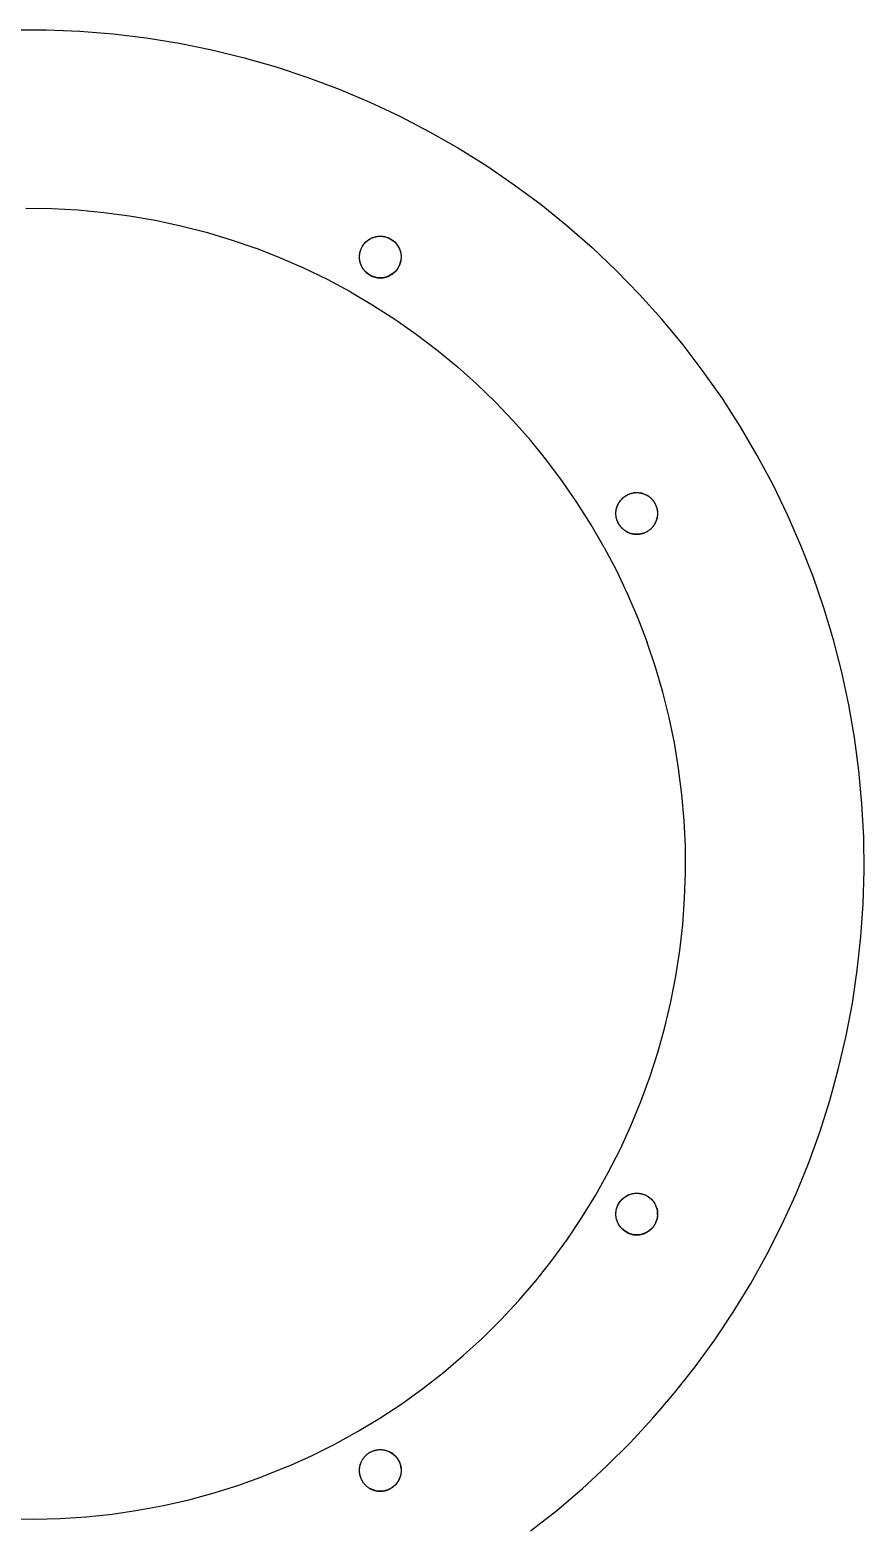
# Model space of a CAD drawing. Header units: millimetres. Extents: x -65 to 188, y -225 to 38.
# Drawn here: x 0 to 50, y -149.6 to -60 of the extents above; entities that cross this region are included whole.
import ezdxf

# ---------------------------------------------------------------- set-up
doc = ezdxf.new("R2010")
doc.units = ezdxf.units.MM
doc.layers.add('FRONT_XZ', color=7, linetype='Continuous')

msp = doc.modelspace()

# ---------------------------------------------------------------- linework, layer by layer
for centre in [(21, -73.627), (36.373, -89), (36.373, -131), (21, -146.373)]:
    msp.add_circle(centre, 1.25)
at = {"layer": 'FRONT_XZ'}
for p, q in [((-0.999, -60.01), (0.999, -60.01)), ((0.999, -60.01), (2.996, -60.09)), ((2.996, -60.09), (4.988, -60.249)), ((4.988, -60.249), (6.972, -60.488)), ((6.972, -60.488), (8.945, -60.807)), ((8.945, -60.807), (10.903, -61.203)), ((10.903, -61.203), (12.844, -61.678)), ((12.844, -61.678), (14.765, -62.23)), ((14.765, -62.23), (16.662, -62.858)), ((16.662, -62.858), (18.533, -63.561)), ((18.533, -63.561), (20.373, -64.339)), ((20.373, -64.339), (22.182, -65.19)), ((22.182, -65.19), (23.955, -66.112)), ((23.955, -66.112), (25.689, -67.104)), ((25.689, -67.104), (27.383, -68.165)), ((27.383, -68.165), (29.032, -69.292)), ((29.032, -69.292), (30.636, -70.485)), ((-0.251, -70.701), (1.312, -70.722)), ((1.312, -70.722), (2.873, -70.805)), ((2.873, -70.805), (4.428, -70.95)), ((30.636, -70.485), (32.19, -71.741)), ((4.428, -70.95), (5.977, -71.157)), ((5.977, -71.157), (7.517, -71.426)), ((7.517, -71.426), (9.045, -71.755)), ((9.045, -71.755), (10.558, -72.145)), ((10.558, -72.145), (12.055, -72.594)), ((12.055, -72.594), (13.532, -73.103)), ((20.237, -72.637), (20.277, -72.607)), ((20.277, -72.607), (20.319, -72.579)), ((20.319, -72.579), (20.361, -72.553)), ((20.361, -72.553), (20.404, -72.528)), ((20.404, -72.528), (20.448, -72.505)), ((20.448, -72.505), (20.493, -72.484)), ((20.493, -72.484), (20.539, -72.465)), ((20.539, -72.465), (20.585, -72.448)), ((20.585, -72.448), (20.633, -72.432)), ((20.633, -72.432), (20.68, -72.418)), ((20.68, -72.418), (20.729, -72.407)), ((20.729, -72.407), (20.778, -72.397)), ((20.778, -72.397), (20.827, -72.389)), ((20.827, -72.389), (20.876, -72.383)), ((20.876, -72.383), (20.925, -72.379)), ((20.925, -72.379), (20.975, -72.377)), ((20.975, -72.377), (21.025, -72.377)), ((21.025, -72.377), (21.075, -72.379)), ((21.075, -72.379), (21.124, -72.383)), ((21.124, -72.383), (21.173, -72.389)), ((21.173, -72.389), (21.222, -72.397)), ((21.222, -72.397), (21.271, -72.407)), ((21.271, -72.407), (21.32, -72.418)), ((21.32, -72.418), (21.367, -72.432)), ((21.367, -72.432), (21.415, -72.448)), ((21.415, -72.448), (21.461, -72.465)), ((21.461, -72.465), (21.507, -72.484)), ((21.507, -72.484), (21.552, -72.505)), ((21.552, -72.505), (21.596, -72.528)), ((21.596, -72.528), (21.639, -72.553)), ((21.639, -72.553), (21.681, -72.579)), ((21.681, -72.579), (21.723, -72.607)), ((21.723, -72.607), (21.763, -72.637)), ((32.19, -71.741), (33.694, -73.058)), ((14.988, -73.67), (13.532, -73.103)), ((19.754, -73.528), (19.759, -73.478)), ((19.759, -73.478), (19.766, -73.429)), ((19.766, -73.429), (19.775, -73.38)), ((19.775, -73.38), (19.785, -73.332)), ((19.785, -73.332), (19.798, -73.283)), ((19.798, -73.283), (19.813, -73.236)), ((19.813, -73.236), (19.829, -73.189)), ((19.829, -73.189), (19.848, -73.143)), ((19.848, -73.143), (19.868, -73.097)), ((19.868, -73.097), (19.89, -73.053)), ((19.89, -73.053), (19.913, -73.009)), ((19.913, -73.009), (19.939, -72.966)), ((19.939, -72.966), (19.966, -72.925)), ((19.966, -72.925), (19.995, -72.884)), ((19.995, -72.884), (20.025, -72.845)), ((20.025, -72.845), (20.057, -72.807)), ((20.057, -72.807), (20.09, -72.77)), ((20.09, -72.77), (20.125, -72.734)), ((20.125, -72.734), (20.161, -72.7)), ((20.161, -72.7), (20.199, -72.668)), ((20.199, -72.668), (20.237, -72.637)), ((21.763, -72.637), (21.801, -72.668)), ((21.801, -72.668), (21.839, -72.7)), ((21.839, -72.7), (21.875, -72.734)), ((21.875, -72.734), (21.91, -72.77)), ((21.91, -72.77), (21.943, -72.807)), ((21.943, -72.807), (21.975, -72.845)), ((21.975, -72.845), (22.005, -72.884)), ((22.005, -72.884), (22.034, -72.925)), ((22.034, -72.925), (22.061, -72.966)), ((22.061, -72.966), (22.087, -73.009)), ((22.087, -73.009), (22.11, -73.053)), ((22.11, -73.053), (22.132, -73.097)), ((22.132, -73.097), (22.152, -73.143)), ((22.152, -73.143), (22.171, -73.189)), ((22.171, -73.189), (22.187, -73.236)), ((22.187, -73.236), (22.202, -73.283)), ((22.202, -73.283), (22.215, -73.332)), ((22.215, -73.332), (22.225, -73.38)), ((22.225, -73.38), (22.234, -73.429)), ((22.234, -73.429), (22.241, -73.478)), ((22.241, -73.478), (22.246, -73.528)), ((33.694, -73.058), (35.143, -74.433)), ((16.421, -74.295), (14.988, -73.67)), ((17.827, -74.976), (16.421, -74.295)), ((19.75, -73.627), (19.751, -73.577)), ((19.751, -73.677), (19.75, -73.627)), ((19.751, -73.577), (19.754, -73.528)), ((19.754, -73.726), (19.751, -73.677)), ((19.759, -73.776), (19.754, -73.726)), ((19.766, -73.825), (19.759, -73.776)), ((19.775, -73.874), (19.766, -73.825)), ((19.785, -73.922), (19.775, -73.874)), ((19.798, -73.97), (19.785, -73.922)), ((19.813, -74.018), (19.798, -73.97)), ((19.829, -74.065), (19.813, -74.018)), ((19.848, -74.111), (19.829, -74.065)), ((19.868, -74.156), (19.848, -74.111)), ((19.89, -74.201), (19.868, -74.156)), ((19.913, -74.245), (19.89, -74.201)), ((19.939, -74.287), (19.913, -74.245)), ((19.966, -74.329), (19.939, -74.287)), ((19.995, -74.37), (19.966, -74.329)), ((20.025, -74.409), (19.995, -74.37)), ((21.975, -74.409), (22.005, -74.37)), ((22.005, -74.37), (22.034, -74.329)), ((22.034, -74.329), (22.061, -74.287)), ((22.061, -74.287), (22.087, -74.245)), ((22.087, -74.245), (22.11, -74.201)), ((22.11, -74.201), (22.132, -74.156)), ((22.132, -74.156), (22.152, -74.111)), ((22.152, -74.111), (22.171, -74.065)), ((22.171, -74.065), (22.187, -74.018)), ((22.187, -74.018), (22.202, -73.97)), ((22.202, -73.97), (22.215, -73.922)), ((22.215, -73.922), (22.225, -73.874)), ((22.225, -73.874), (22.234, -73.825)), ((22.241, -73.776), (22.234, -73.825)), ((22.246, -73.726), (22.241, -73.776)), ((22.246, -73.528), (22.249, -73.577)), ((22.249, -73.677), (22.246, -73.726)), ((22.249, -73.577), (22.25, -73.627)), ((22.25, -73.627), (22.249, -73.677)), ((19.206, -75.713), (17.827, -74.976)), ((20.057, -74.447), (20.025, -74.409)), ((20.09, -74.484), (20.057, -74.447)), ((20.09, -74.484), (20.125, -74.52)), ((20.125, -74.52), (20.161, -74.554)), ((20.161, -74.554), (20.199, -74.586)), ((20.199, -74.586), (20.237, -74.617)), ((20.237, -74.617), (20.277, -74.647)), ((20.277, -74.647), (20.319, -74.675)), ((20.319, -74.675), (20.361, -74.701)), ((20.361, -74.701), (20.404, -74.726)), ((20.404, -74.726), (20.448, -74.748)), ((20.448, -74.748), (20.493, -74.77)), ((20.493, -74.77), (20.539, -74.789)), ((20.539, -74.789), (20.585, -74.806)), ((20.585, -74.806), (20.633, -74.822)), ((20.633, -74.822), (20.68, -74.835)), ((20.68, -74.835), (20.729, -74.847)), ((20.729, -74.847), (20.778, -74.857)), ((20.778, -74.857), (20.827, -74.865)), ((20.827, -74.865), (20.876, -74.871)), ((20.876, -74.871), (20.925, -74.875)), ((20.925, -74.875), (20.975, -74.877)), ((20.975, -74.877), (21.025, -74.877)), ((21.025, -74.877), (21.075, -74.875)), ((21.075, -74.875), (21.124, -74.871)), ((21.124, -74.871), (21.173, -74.865)), ((21.173, -74.865), (21.222, -74.857)), ((21.222, -74.857), (21.271, -74.847)), ((21.271, -74.847), (21.32, -74.835)), ((21.32, -74.835), (21.367, -74.822)), ((21.367, -74.822), (21.415, -74.806)), ((21.415, -74.806), (21.461, -74.789)), ((21.461, -74.789), (21.507, -74.77)), ((21.507, -74.77), (21.552, -74.748)), ((21.552, -74.748), (21.596, -74.726)), ((21.596, -74.726), (21.639, -74.701)), ((21.639, -74.701), (21.681, -74.675)), ((21.681, -74.675), (21.723, -74.647)), ((21.723, -74.647), (21.763, -74.617)), ((21.763, -74.617), (21.801, -74.586)), ((21.801, -74.586), (21.839, -74.554)), ((21.839, -74.554), (21.875, -74.52)), ((21.875, -74.52), (21.91, -74.484)), ((21.91, -74.484), (21.943, -74.447)), ((21.943, -74.447), (21.975, -74.409)), ((36.536, -75.866), (35.143, -74.433)), ((19.206, -75.713), (20.554, -76.503)), ((37.871, -77.353), (36.536, -75.866)), ((20.554, -76.503), (21.869, -77.347)), ((21.869, -77.347), (23.15, -78.242)), ((39.145, -78.893), (37.871, -77.353)), ((23.15, -78.242), (24.394, -79.188)), ((24.394, -79.188), (25.6, -80.182)), ((40.357, -80.482), (39.145, -78.893)), ((25.6, -80.182), (26.765, -81.223)), ((41.504, -82.118), (40.357, -80.482)), ((26.765, -81.223), (27.888, -82.31)), ((28.967, -83.441), (27.888, -82.31)), ((42.585, -83.799), (41.504, -82.118)), ((30, -84.613), (28.967, -83.441)), ((43.598, -85.521), (42.585, -83.799)), ((30.986, -85.826), (30, -84.613)), ((31.922, -87.077), (30.986, -85.826)), ((44.541, -87.283), (43.598, -85.521)), ((32.808, -88.364), (31.922, -87.077)), ((35.866, -87.857), (35.912, -87.838)), ((35.912, -87.838), (35.959, -87.821)), ((35.959, -87.821), (36.006, -87.805)), ((36.006, -87.805), (36.054, -87.792)), ((36.054, -87.792), (36.102, -87.78)), ((36.102, -87.78), (36.151, -87.77)), ((36.151, -87.77), (36.2, -87.762)), ((36.249, -87.756), (36.2, -87.762)), ((36.299, -87.752), (36.249, -87.756)), ((36.299, -87.752), (36.348, -87.75)), ((36.348, -87.75), (36.398, -87.75)), ((36.398, -87.75), (36.448, -87.752)), ((36.448, -87.752), (36.497, -87.756)), ((36.497, -87.756), (36.546, -87.762)), ((36.546, -87.762), (36.596, -87.77)), ((36.644, -87.78), (36.596, -87.77)), ((36.693, -87.792), (36.644, -87.78)), ((36.693, -87.792), (36.74, -87.805)), ((36.74, -87.805), (36.788, -87.821)), ((36.788, -87.821), (36.834, -87.838)), ((36.834, -87.838), (36.88, -87.857)), ((45.413, -89.081), (44.541, -87.283)), ((33.642, -89.686), (32.808, -88.364)), ((35.148, -88.753), (35.158, -88.705)), ((35.158, -88.705), (35.171, -88.657)), ((35.171, -88.657), (35.186, -88.609)), ((35.186, -88.609), (35.202, -88.562)), ((35.202, -88.562), (35.221, -88.516)), ((35.221, -88.516), (35.241, -88.47)), ((35.241, -88.47), (35.263, -88.426)), ((35.263, -88.426), (35.286, -88.382)), ((35.286, -88.382), (35.312, -88.339)), ((35.312, -88.339), (35.339, -88.298)), ((35.339, -88.298), (35.368, -88.257)), ((35.368, -88.257), (35.398, -88.218)), ((35.398, -88.218), (35.43, -88.18)), ((35.43, -88.18), (35.463, -88.143)), ((35.463, -88.143), (35.498, -88.107)), ((35.498, -88.107), (35.534, -88.073)), ((35.534, -88.073), (35.572, -88.041)), ((35.572, -88.041), (35.61, -88.01)), ((35.61, -88.01), (35.65, -87.98)), ((35.65, -87.98), (35.692, -87.952)), ((35.692, -87.952), (35.734, -87.926)), ((35.734, -87.926), (35.777, -87.901)), ((35.777, -87.901), (35.821, -87.878)), ((35.821, -87.878), (35.866, -87.857)), ((36.88, -87.857), (36.925, -87.878)), ((36.925, -87.878), (36.969, -87.901)), ((36.969, -87.901), (37.012, -87.926)), ((37.055, -87.952), (37.012, -87.926)), ((37.096, -87.98), (37.055, -87.952)), ((37.096, -87.98), (37.136, -88.01)), ((37.136, -88.01), (37.174, -88.041)), ((37.174, -88.041), (37.212, -88.073)), ((37.212, -88.073), (37.248, -88.107)), ((37.248, -88.107), (37.283, -88.143)), ((37.283, -88.143), (37.316, -88.18)), ((37.316, -88.18), (37.348, -88.218)), ((37.348, -88.218), (37.378, -88.257)), ((37.407, -88.298), (37.378, -88.257)), ((37.434, -88.339), (37.407, -88.298)), ((37.434, -88.339), (37.46, -88.382)), ((37.46, -88.382), (37.483, -88.426)), ((37.483, -88.426), (37.505, -88.47)), ((37.505, -88.47), (37.526, -88.516)), ((37.526, -88.516), (37.544, -88.562)), ((37.544, -88.562), (37.56, -88.609)), ((37.575, -88.657), (37.56, -88.609)), ((37.588, -88.705), (37.575, -88.657)), ((37.598, -88.753), (37.588, -88.705)), ((35.123, -89), (35.124, -88.95)), ((35.124, -89.05), (35.123, -89)), ((35.124, -88.95), (35.127, -88.901)), ((35.127, -89.099), (35.124, -89.05)), ((35.127, -88.901), (35.132, -88.851)), ((35.132, -89.149), (35.127, -89.099)), ((35.132, -88.851), (35.139, -88.802)), ((35.139, -89.198), (35.132, -89.149)), ((35.139, -88.802), (35.148, -88.753)), ((35.148, -89.247), (35.139, -89.198)), ((35.158, -89.295), (35.148, -89.247)), ((35.171, -89.343), (35.158, -89.295)), ((35.186, -89.391), (35.171, -89.343)), ((35.202, -89.438), (35.186, -89.391)), ((35.221, -89.484), (35.202, -89.438)), ((35.241, -89.53), (35.221, -89.484)), ((35.263, -89.574), (35.241, -89.53)), ((35.286, -89.618), (35.263, -89.574)), ((35.312, -89.661), (35.286, -89.618)), ((37.46, -89.618), (37.434, -89.661)), ((37.46, -89.618), (37.483, -89.574)), ((37.483, -89.574), (37.505, -89.53)), ((37.526, -89.484), (37.505, -89.53)), ((37.544, -89.438), (37.526, -89.484)), ((37.56, -89.391), (37.544, -89.438)), ((37.575, -89.343), (37.56, -89.391)), ((37.588, -89.295), (37.575, -89.343)), ((37.598, -89.247), (37.588, -89.295)), ((37.607, -88.802), (37.598, -88.753)), ((37.598, -89.247), (37.607, -89.198)), ((37.607, -88.802), (37.614, -88.851)), ((37.607, -89.198), (37.614, -89.149)), ((37.614, -88.851), (37.619, -88.901)), ((37.619, -89.099), (37.614, -89.149)), ((37.619, -88.901), (37.622, -88.95)), ((37.622, -89.05), (37.619, -89.099)), ((37.622, -88.95), (37.623, -89)), ((37.623, -89), (37.622, -89.05)), ((46.213, -90.912), (45.413, -89.081)), ((34.424, -91.039), (33.642, -89.686)), ((35.339, -89.702), (35.312, -89.661)), ((35.368, -89.743), (35.339, -89.702)), ((35.398, -89.782), (35.368, -89.743)), ((35.43, -89.82), (35.398, -89.782)), ((35.463, -89.857), (35.43, -89.82)), ((35.463, -89.857), (35.498, -89.893)), ((35.498, -89.893), (35.534, -89.927)), ((35.534, -89.927), (35.572, -89.959)), ((35.572, -89.959), (35.61, -89.99)), ((35.61, -89.99), (35.65, -90.02)), ((35.65, -90.02), (35.692, -90.048)), ((35.692, -90.048), (35.734, -90.074)), ((35.734, -90.074), (35.777, -90.099)), ((35.777, -90.099), (35.821, -90.122)), ((35.821, -90.122), (35.866, -90.143)), ((35.866, -90.143), (35.912, -90.162)), ((35.912, -90.162), (35.959, -90.179)), ((35.959, -90.179), (36.006, -90.195)), ((36.006, -90.195), (36.054, -90.208)), ((36.054, -90.208), (36.102, -90.22)), ((36.102, -90.22), (36.151, -90.23)), ((36.151, -90.23), (36.2, -90.238)), ((36.2, -90.238), (36.249, -90.244)), ((36.249, -90.244), (36.299, -90.248)), ((36.299, -90.248), (36.348, -90.25)), ((36.348, -90.25), (36.398, -90.25)), ((36.398, -90.25), (36.448, -90.248)), ((36.448, -90.248), (36.497, -90.244)), ((36.497, -90.244), (36.546, -90.238)), ((36.546, -90.238), (36.596, -90.23)), ((36.596, -90.23), (36.644, -90.22)), ((36.644, -90.22), (36.693, -90.208)), ((36.693, -90.208), (36.74, -90.195)), ((36.74, -90.195), (36.788, -90.179)), ((36.788, -90.179), (36.834, -90.162)), ((36.834, -90.162), (36.88, -90.143)), ((36.88, -90.143), (36.925, -90.122)), ((36.925, -90.122), (36.969, -90.099)), ((36.969, -90.099), (37.012, -90.074)), ((37.012, -90.074), (37.055, -90.048)), ((37.055, -90.048), (37.096, -90.02)), ((37.096, -90.02), (37.136, -89.99)), ((37.136, -89.99), (37.174, -89.959)), ((37.174, -89.959), (37.212, -89.927)), ((37.212, -89.927), (37.248, -89.893)), ((37.248, -89.893), (37.283, -89.857)), ((37.283, -89.857), (37.316, -89.82)), ((37.316, -89.82), (37.348, -89.782)), ((37.378, -89.743), (37.348, -89.782)), ((37.407, -89.702), (37.378, -89.743)), ((37.434, -89.661), (37.407, -89.702)), ((34.424, -91.039), (35.15, -92.423)), ((46.939, -92.774), (46.213, -90.912)), ((35.15, -92.423), (35.821, -93.834)), ((47.59, -94.663), (46.939, -92.774)), ((35.821, -93.834), (36.436, -95.271)), ((48.165, -96.577), (47.59, -94.663)), ((36.436, -95.271), (36.992, -96.731)), ((37.491, -98.212), (36.992, -96.731)), ((48.663, -98.513), (48.165, -96.577)), ((37.93, -99.712), (37.491, -98.212)), ((49.083, -100.466), (48.663, -98.513)), ((38.309, -101.228), (37.93, -99.712)), ((38.627, -102.758), (38.309, -101.228)), ((49.424, -102.435), (49.083, -100.466)), ((38.884, -104.3), (38.627, -102.758)), ((49.687, -104.416), (49.424, -102.435)), ((39.08, -105.85), (38.884, -104.3)), ((49.871, -106.406), (49.687, -104.416)), ((39.214, -107.407), (39.08, -105.85)), ((49.974, -108.402), (49.871, -106.406)), ((39.286, -108.968), (39.214, -107.407)), ((49.998, -110.4), (49.974, -108.402)), ((39.296, -110.531), (39.286, -108.968)), ((39.244, -112.093), (39.296, -110.531)), ((49.942, -112.397), (49.998, -110.4)), ((39.13, -113.651), (39.244, -112.093)), ((49.807, -114.391), (49.942, -112.397)), ((38.954, -115.204), (39.13, -113.651)), ((49.592, -116.378), (49.807, -114.391)), ((38.716, -116.749), (38.954, -115.204)), ((49.297, -118.354), (49.592, -116.378)), ((38.417, -118.282), (38.716, -116.749)), ((38.058, -119.803), (38.417, -118.282)), ((48.924, -120.318), (49.297, -118.354)), ((37.638, -121.309), (38.058, -119.803)), ((48.473, -122.264), (48.924, -120.318)), ((37.158, -122.796), (37.638, -121.309)), ((36.62, -124.263), (37.158, -122.796)), ((47.944, -124.191), (48.473, -122.264)), ((36.024, -125.708), (36.62, -124.263)), ((47.338, -126.096), (47.944, -124.191)), ((35.371, -127.128), (36.024, -125.708)), ((46.657, -127.975), (47.338, -126.096)), ((34.663, -128.52), (35.371, -127.128)), ((45.902, -129.825), (46.657, -127.975)), ((33.899, -129.884), (34.663, -128.52)), ((33.082, -131.216), (33.899, -129.884)), ((35.65, -129.98), (35.692, -129.952)), ((35.692, -129.952), (35.734, -129.926)), ((35.734, -129.926), (35.777, -129.901)), ((35.777, -129.901), (35.821, -129.878)), ((35.821, -129.878), (35.866, -129.857)), ((35.866, -129.857), (35.912, -129.838)), ((35.912, -129.838), (35.959, -129.821)), ((35.959, -129.821), (36.006, -129.805)), ((36.006, -129.805), (36.054, -129.792)), ((36.054, -129.792), (36.102, -129.78)), ((36.102, -129.78), (36.151, -129.77)), ((36.151, -129.77), (36.2, -129.762)), ((36.2, -129.762), (36.249, -129.756)), ((36.249, -129.756), (36.299, -129.752)), ((36.299, -129.752), (36.348, -129.75)), ((36.348, -129.75), (36.398, -129.75)), ((36.398, -129.75), (36.448, -129.752)), ((36.448, -129.752), (36.497, -129.756)), ((36.497, -129.756), (36.546, -129.762)), ((36.546, -129.762), (36.596, -129.77)), ((36.596, -129.77), (36.644, -129.78)), ((36.644, -129.78), (36.693, -129.792)), ((36.693, -129.792), (36.74, -129.805)), ((36.74, -129.805), (36.788, -129.821)), ((36.788, -129.821), (36.834, -129.838)), ((36.834, -129.838), (36.88, -129.857)), ((36.88, -129.857), (36.925, -129.878)), ((36.925, -129.878), (36.969, -129.901)), ((36.969, -129.901), (37.012, -129.926)), ((37.012, -129.926), (37.055, -129.952)), ((37.055, -129.952), (37.096, -129.98)), ((45.073, -131.643), (45.902, -129.825)), ((35.127, -130.901), (35.132, -130.851)), ((35.132, -130.851), (35.139, -130.802)), ((35.139, -130.802), (35.148, -130.753)), ((35.148, -130.753), (35.158, -130.705)), ((35.158, -130.705), (35.171, -130.657)), ((35.171, -130.657), (35.186, -130.609)), ((35.186, -130.609), (35.202, -130.562)), ((35.202, -130.562), (35.221, -130.516)), ((35.221, -130.516), (35.241, -130.47)), ((35.241, -130.47), (35.263, -130.426)), ((35.263, -130.426), (35.286, -130.382)), ((35.286, -130.382), (35.312, -130.339)), ((35.312, -130.339), (35.339, -130.298)), ((35.339, -130.298), (35.368, -130.257)), ((35.368, -130.257), (35.398, -130.218)), ((35.398, -130.218), (35.43, -130.18)), ((35.43, -130.18), (35.463, -130.143)), ((35.463, -130.143), (35.498, -130.107)), ((35.498, -130.107), (35.534, -130.073)), ((35.534, -130.073), (35.572, -130.041)), ((35.572, -130.041), (35.61, -130.01)), ((35.61, -130.01), (35.65, -129.98)), ((37.096, -129.98), (37.136, -130.01)), ((37.136, -130.01), (37.174, -130.041)), ((37.174, -130.041), (37.212, -130.073)), ((37.212, -130.073), (37.248, -130.107)), ((37.248, -130.107), (37.283, -130.143)), ((37.283, -130.143), (37.316, -130.18)), ((37.316, -130.18), (37.348, -130.218)), ((37.378, -130.257), (37.348, -130.218)), ((37.378, -130.257), (37.407, -130.298)), ((37.407, -130.298), (37.434, -130.339)), ((37.434, -130.339), (37.46, -130.382)), ((37.46, -130.382), (37.483, -130.426)), ((37.483, -130.426), (37.505, -130.47)), ((37.505, -130.47), (37.526, -130.516)), ((37.544, -130.562), (37.526, -130.516)), ((37.56, -130.609), (37.544, -130.562)), ((37.56, -130.609), (37.575, -130.657)), ((37.575, -130.657), (37.588, -130.705)), ((37.588, -130.705), (37.598, -130.753)), ((37.598, -130.753), (37.607, -130.802)), ((37.607, -130.802), (37.614, -130.851)), ((37.614, -130.851), (37.619, -130.901)), ((32.212, -132.514), (33.082, -131.216)), ((35.123, -131), (35.124, -130.95)), ((35.124, -131.05), (35.123, -131)), ((35.124, -130.95), (35.127, -130.901)), ((35.127, -131.099), (35.124, -131.05)), ((35.132, -131.149), (35.127, -131.099)), ((35.139, -131.198), (35.132, -131.149)), ((35.148, -131.247), (35.139, -131.198)), ((35.158, -131.295), (35.148, -131.247)), ((35.171, -131.343), (35.158, -131.295)), ((35.186, -131.391), (35.171, -131.343)), ((35.202, -131.438), (35.186, -131.391)), ((35.221, -131.484), (35.202, -131.438)), ((35.241, -131.53), (35.221, -131.484)), ((35.263, -131.574), (35.241, -131.53)), ((35.286, -131.618), (35.263, -131.574)), ((35.312, -131.661), (35.286, -131.618)), ((35.339, -131.702), (35.312, -131.661)), ((35.368, -131.743), (35.339, -131.702)), ((35.398, -131.782), (35.368, -131.743)), ((37.378, -131.743), (37.348, -131.782)), ((37.407, -131.702), (37.378, -131.743)), ((37.434, -131.661), (37.407, -131.702)), ((37.46, -131.618), (37.434, -131.661)), ((37.483, -131.574), (37.46, -131.618)), ((37.505, -131.53), (37.483, -131.574)), ((37.526, -131.484), (37.505, -131.53)), ((37.526, -131.484), (37.544, -131.438)), ((37.544, -131.438), (37.56, -131.391)), ((37.575, -131.343), (37.56, -131.391)), ((37.588, -131.295), (37.575, -131.343)), ((37.598, -131.247), (37.588, -131.295)), ((37.607, -131.198), (37.598, -131.247)), ((37.614, -131.149), (37.607, -131.198)), ((37.619, -131.099), (37.614, -131.149)), ((37.622, -130.95), (37.619, -130.901)), ((37.622, -131.05), (37.619, -131.099)), ((37.623, -131), (37.622, -130.95)), ((37.622, -131.05), (37.623, -131)), ((44.172, -133.427), (45.073, -131.643)), ((31.291, -133.777), (32.212, -132.514)), ((35.43, -131.82), (35.398, -131.782)), ((35.463, -131.857), (35.43, -131.82)), ((35.463, -131.857), (35.498, -131.893)), ((35.498, -131.893), (35.534, -131.927)), ((35.534, -131.927), (35.572, -131.959)), ((35.572, -131.959), (35.61, -131.99)), ((35.61, -131.99), (35.65, -132.02)), ((35.65, -132.02), (35.692, -132.048)), ((35.692, -132.048), (35.734, -132.074)), ((35.734, -132.074), (35.777, -132.099)), ((35.777, -132.099), (35.821, -132.122)), ((35.821, -132.122), (35.866, -132.143)), ((35.866, -132.143), (35.912, -132.162)), ((35.912, -132.162), (35.959, -132.179)), ((35.959, -132.179), (36.006, -132.195)), ((36.006, -132.195), (36.054, -132.208)), ((36.054, -132.208), (36.102, -132.22)), ((36.102, -132.22), (36.151, -132.23)), ((36.151, -132.23), (36.2, -132.238)), ((36.2, -132.238), (36.249, -132.244)), ((36.249, -132.244), (36.299, -132.248)), ((36.299, -132.248), (36.348, -132.25)), ((36.348, -132.25), (36.398, -132.25)), ((36.398, -132.25), (36.448, -132.248)), ((36.448, -132.248), (36.497, -132.244)), ((36.497, -132.244), (36.546, -132.238)), ((36.546, -132.238), (36.596, -132.23)), ((36.596, -132.23), (36.644, -132.22)), ((36.644, -132.22), (36.693, -132.208)), ((36.693, -132.208), (36.74, -132.195)), ((36.74, -132.195), (36.788, -132.179)), ((36.788, -132.179), (36.834, -132.162)), ((36.834, -132.162), (36.88, -132.143)), ((36.88, -132.143), (36.925, -132.122)), ((36.969, -132.099), (36.925, -132.122)), ((37.012, -132.074), (36.969, -132.099)), ((37.055, -132.048), (37.012, -132.074)), ((37.096, -132.02), (37.055, -132.048)), ((37.136, -131.99), (37.096, -132.02)), ((37.136, -131.99), (37.174, -131.959)), ((37.174, -131.959), (37.212, -131.927)), ((37.212, -131.927), (37.248, -131.893)), ((37.248, -131.893), (37.283, -131.857)), ((37.283, -131.857), (37.316, -131.82)), ((37.348, -131.782), (37.316, -131.82)), ((43.201, -135.173), (44.172, -133.427)), ((30.321, -135.002), (31.291, -133.777)), ((29.303, -136.188), (30.321, -135.002)), ((42.16, -136.879), (43.201, -135.173)), ((28.239, -137.332), (29.303, -136.188)), ((41.053, -138.542), (42.16, -136.879)), ((27.13, -138.433), (28.239, -137.332)), ((25.978, -139.489), (27.13, -138.433)), ((39.879, -140.16), (41.053, -138.542)), ((24.785, -140.499), (25.978, -139.489)), ((23.553, -141.46), (24.785, -140.499)), ((38.642, -141.73), (39.879, -140.16)), ((22.284, -142.372), (23.553, -141.46)), ((20.979, -143.232), (22.284, -142.372)), ((37.344, -143.248), (38.642, -141.73)), ((19.641, -144.04), (20.979, -143.232)), ((35.985, -144.714), (37.344, -143.248)), ((18.273, -144.794), (19.641, -144.04)), ((16.875, -145.493), (18.273, -144.794)), ((20.493, -145.23), (20.539, -145.211)), ((20.539, -145.211), (20.585, -145.194)), ((20.585, -145.194), (20.633, -145.178)), ((20.633, -145.178), (20.68, -145.165)), ((20.68, -145.165), (20.729, -145.153)), ((20.729, -145.153), (20.778, -145.143)), ((20.778, -145.143), (20.827, -145.135)), ((20.827, -145.135), (20.876, -145.129)), ((20.876, -145.129), (20.925, -145.125)), ((20.925, -145.125), (20.975, -145.123)), ((20.975, -145.123), (21.025, -145.123)), ((21.025, -145.123), (21.075, -145.125)), ((21.075, -145.125), (21.124, -145.129)), ((21.124, -145.129), (21.173, -145.135)), ((21.173, -145.135), (21.222, -145.143)), ((21.222, -145.143), (21.271, -145.153)), ((21.271, -145.153), (21.32, -145.165)), ((21.32, -145.165), (21.367, -145.178)), ((21.367, -145.178), (21.415, -145.194)), ((21.415, -145.194), (21.461, -145.211)), ((21.461, -145.211), (21.507, -145.23)), ((34.569, -146.124), (35.985, -144.714)), ((15.451, -146.135), (16.875, -145.493)), ((19.775, -146.126), (19.785, -146.078)), ((19.785, -146.078), (19.798, -146.03)), ((19.798, -146.03), (19.813, -145.982)), ((19.813, -145.982), (19.829, -145.935)), ((19.829, -145.935), (19.848, -145.889)), ((19.848, -145.889), (19.868, -145.844)), ((19.868, -145.844), (19.89, -145.799)), ((19.89, -145.799), (19.913, -145.755)), ((19.913, -145.755), (19.939, -145.713)), ((19.939, -145.713), (19.966, -145.671)), ((19.966, -145.671), (19.995, -145.63)), ((19.995, -145.63), (20.025, -145.591)), ((20.025, -145.591), (20.057, -145.553)), ((20.057, -145.553), (20.09, -145.516)), ((20.09, -145.516), (20.125, -145.48)), ((20.125, -145.48), (20.161, -145.446)), ((20.161, -145.446), (20.199, -145.414)), ((20.199, -145.414), (20.237, -145.383)), ((20.237, -145.383), (20.277, -145.353)), ((20.277, -145.353), (20.319, -145.325)), ((20.319, -145.325), (20.361, -145.299)), ((20.361, -145.299), (20.404, -145.274)), ((20.404, -145.274), (20.448, -145.252)), ((20.448, -145.252), (20.493, -145.23)), ((21.507, -145.23), (21.552, -145.252)), ((21.552, -145.252), (21.596, -145.274)), ((21.596, -145.274), (21.639, -145.299)), ((21.681, -145.325), (21.639, -145.299)), ((21.723, -145.353), (21.681, -145.325)), ((21.723, -145.353), (21.763, -145.383)), ((21.763, -145.383), (21.801, -145.414)), ((21.801, -145.414), (21.839, -145.446)), ((21.839, -145.446), (21.875, -145.48)), ((21.875, -145.48), (21.91, -145.516)), ((21.91, -145.516), (21.943, -145.553)), ((21.943, -145.553), (21.975, -145.591)), ((21.975, -145.591), (22.005, -145.63)), ((22.005, -145.63), (22.034, -145.671)), ((22.034, -145.671), (22.061, -145.713)), ((22.061, -145.713), (22.087, -145.755)), ((22.087, -145.755), (22.11, -145.799)), ((22.11, -145.799), (22.132, -145.844)), ((22.132, -145.844), (22.152, -145.889)), ((22.152, -145.889), (22.171, -145.935)), ((22.171, -145.935), (22.187, -145.982)), ((22.187, -145.982), (22.202, -146.03)), ((22.202, -146.03), (22.215, -146.078)), ((22.215, -146.078), (22.225, -146.126)), ((12.531, -147.249), (14.002, -146.721)), ((15.451, -146.135), (14.002, -146.721)), ((19.75, -146.373), (19.751, -146.323)), ((19.751, -146.423), (19.75, -146.373)), ((19.751, -146.323), (19.754, -146.274)), ((19.754, -146.472), (19.751, -146.423)), ((19.754, -146.274), (19.759, -146.224)), ((19.759, -146.522), (19.754, -146.472)), ((19.759, -146.224), (19.766, -146.175)), ((19.766, -146.571), (19.759, -146.522)), ((19.766, -146.175), (19.775, -146.126)), ((19.775, -146.62), (19.766, -146.571)), ((19.785, -146.668), (19.775, -146.62)), ((19.798, -146.717), (19.785, -146.668)), ((19.813, -146.764), (19.798, -146.717)), ((19.829, -146.811), (19.813, -146.764)), ((19.848, -146.857), (19.829, -146.811)), ((19.868, -146.903), (19.848, -146.857)), ((19.89, -146.947), (19.868, -146.903)), ((19.913, -146.991), (19.89, -146.947)), ((19.939, -147.034), (19.913, -146.991)), ((22.087, -146.991), (22.061, -147.034)), ((22.11, -146.947), (22.087, -146.991)), ((22.132, -146.903), (22.11, -146.947)), ((22.152, -146.857), (22.132, -146.903)), ((22.171, -146.811), (22.152, -146.857)), ((22.187, -146.764), (22.171, -146.811)), ((22.202, -146.717), (22.187, -146.764)), ((22.215, -146.668), (22.202, -146.717)), ((22.225, -146.62), (22.215, -146.668)), ((22.234, -146.175), (22.225, -146.126)), ((22.234, -146.571), (22.225, -146.62)), ((22.241, -146.224), (22.234, -146.175)), ((22.241, -146.522), (22.234, -146.571)), ((22.241, -146.224), (22.246, -146.274)), ((22.246, -146.472), (22.241, -146.522)), ((22.246, -146.274), (22.249, -146.323)), ((22.249, -146.423), (22.246, -146.472)), ((22.249, -146.323), (22.25, -146.373)), ((22.25, -146.373), (22.249, -146.423)), ((33.098, -147.477), (34.569, -146.124)), ((9.532, -148.127), (11.04, -147.718)), ((11.04, -147.718), (12.531, -147.249)), ((19.966, -147.075), (19.939, -147.034)), ((19.995, -147.116), (19.966, -147.075)), ((20.025, -147.155), (19.995, -147.116)), ((20.057, -147.193), (20.025, -147.155)), ((20.09, -147.23), (20.057, -147.193)), ((20.09, -147.23), (20.125, -147.266)), ((20.125, -147.266), (20.161, -147.3)), ((20.161, -147.3), (20.199, -147.332)), ((20.199, -147.332), (20.237, -147.363)), ((20.237, -147.363), (20.277, -147.393)), ((20.277, -147.393), (20.319, -147.421)), ((20.319, -147.421), (20.361, -147.447)), ((20.361, -147.447), (20.404, -147.472)), ((20.404, -147.472), (20.448, -147.495)), ((20.448, -147.495), (20.493, -147.516)), ((20.493, -147.516), (20.539, -147.535)), ((20.539, -147.535), (20.585, -147.552)), ((20.585, -147.552), (20.633, -147.568)), ((20.633, -147.568), (20.68, -147.582)), ((20.68, -147.582), (20.729, -147.593)), ((20.729, -147.593), (20.778, -147.603)), ((20.778, -147.603), (20.827, -147.611)), ((20.827, -147.611), (20.876, -147.617)), ((20.876, -147.617), (20.925, -147.621)), ((20.925, -147.621), (20.975, -147.623)), ((20.975, -147.623), (21.025, -147.623)), ((21.025, -147.623), (21.075, -147.621)), ((21.075, -147.621), (21.124, -147.617)), ((21.124, -147.617), (21.173, -147.611)), ((21.173, -147.611), (21.222, -147.603)), ((21.222, -147.603), (21.271, -147.593)), ((21.271, -147.593), (21.32, -147.582)), ((21.32, -147.582), (21.367, -147.568)), ((21.367, -147.568), (21.415, -147.552)), ((21.415, -147.552), (21.461, -147.535)), ((21.461, -147.535), (21.507, -147.516)), ((21.507, -147.516), (21.552, -147.495)), ((21.596, -147.472), (21.552, -147.495)), ((21.639, -147.447), (21.596, -147.472)), ((21.681, -147.421), (21.639, -147.447)), ((21.723, -147.393), (21.681, -147.421)), ((21.763, -147.363), (21.723, -147.393)), ((21.801, -147.332), (21.763, -147.363)), ((21.839, -147.3), (21.801, -147.332)), ((21.875, -147.266), (21.839, -147.3)), ((21.91, -147.23), (21.875, -147.266)), ((21.943, -147.193), (21.91, -147.23)), ((21.975, -147.155), (21.943, -147.193)), ((22.005, -147.116), (21.975, -147.155)), ((22.034, -147.075), (22.005, -147.116)), ((22.061, -147.034), (22.034, -147.075)), ((31.574, -148.769), (33.098, -147.477)), ((4.926, -148.99), (6.472, -148.763)), ((6.472, -148.763), (8.008, -148.475)), ((8.008, -148.475), (9.532, -148.127)), ((30, -150), (31.574, -148.769)), ((-1.312, -149.278), (0.251, -149.299)), ((0.251, -149.299), (1.813, -149.258)), ((1.813, -149.258), (3.372, -149.155)), ((3.372, -149.155), (4.926, -148.99))]:
    msp.add_line(p, q, dxfattribs=at)

doc.saveas('drawing.dxf')
